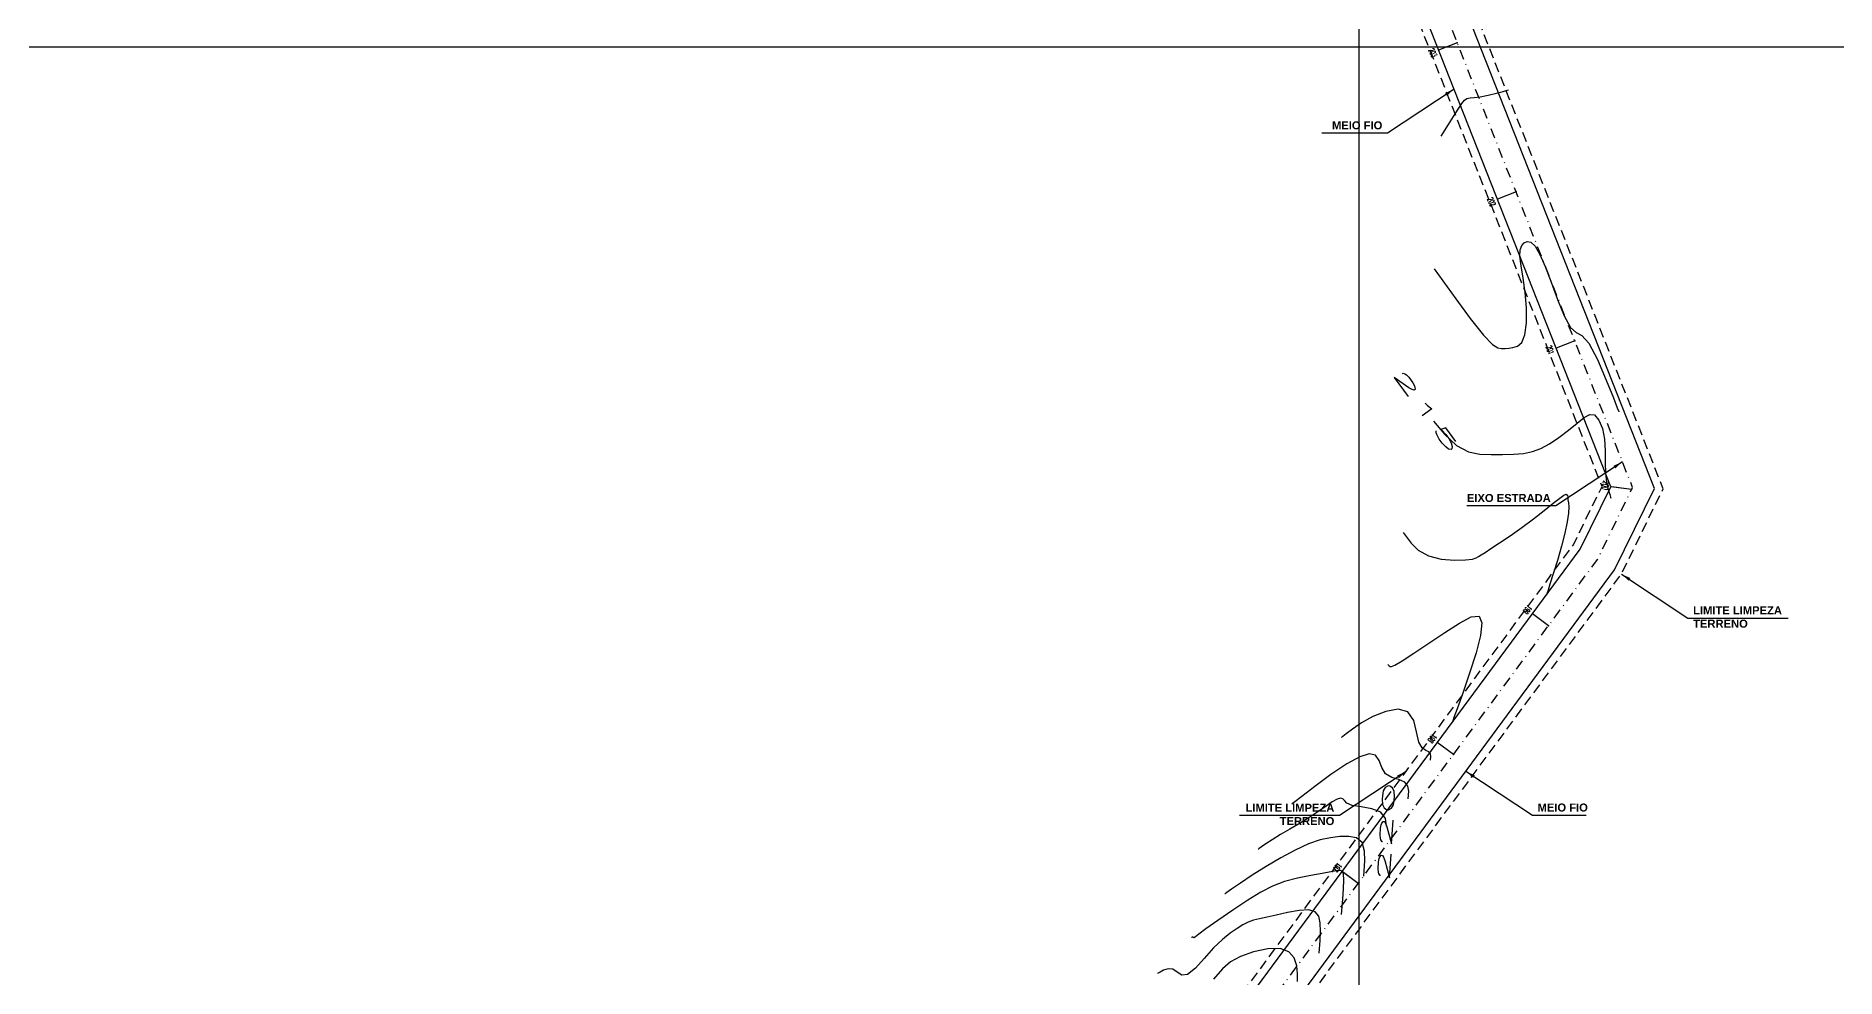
# Model space of a CAD drawing. Header units: millimetres. Extents: x 276147 to 291056, y 9594849 to 9609891.
# Drawn here: x 280753.8 to 280978.7, y 9597452.1 to 9597569.7 of the extents above; entities that cross this region are included whole.
import ezdxf
from ezdxf.enums import TextEntityAlignment as Align

# ---------------------------------------------------------------- set-up
doc = ezdxf.new("R2010")
doc.units = ezdxf.units.MM
doc.header["$LTSCALE"] = 10
for name, pattern in [('CONTINUO', [0]), ('DASHDOTX2', [50.8, 25.4, -12.7, 0, -12.7]), ('HIDDEN', [0.375, 0.25, -0.125])]:
    doc.linetypes.add(name, pattern=pattern)
for name, color, linetype in [('Curvas mestras', 30, 'Continuous'), ('Curvas simples', 9, 'Continuous'), ('Curvas texto', 2, 'Continuous'), ('TG', 7, 'CONTINUO'), ('Top_malha_coord', 8, 'Continuous')]:
    doc.layers.add(name, color=color, linetype=linetype)
doc.styles.add('r80', font='romans.shx')
doc.styles.add('ROMAND', font='romand', dxfattribs={"height": 0.2})
doc.styles.add('SIMPLEX', font='simplex', dxfattribs={"height": 0.2})
doc.styles.add('T7', font='arial.ttf')
doc.dimstyles.new('cadnorma_dim1', dxfattribs={"dimscale": 0, "dimtxt": 2, "dimasz": 1.199999999999999, "dimexe": 1, "dimexo": 2.5, "dimgap": 0.6, "dimtad": 1, "dimzin": 4, "dimdsep": 46, "dimtxsty": 'r80', "dimblk": 'ARCHTICK', "dimblk1": 'ARCHTICK', "dimblk2": 'ARCHTICK', "dimcen": -1, "dimdle": 1, "dimclrd": 1, "dimclre": 1, "dimclrt": 2, "dimaunit": 1, "dimazin": 0, "dimtfac": 1, "dimtix": 1, "dimtmove": 2, "dimatfit": 0, "dimfxl": 1, "dimarcsym": 0})

# ---------------------------------------------------------------- blocks, each defined once
blk = doc.blocks.new('_ArchTick')
at = {"color": 0, "linetype": 'ByBlock', "const_width": 0.15}
blk.add_lwpolyline([(-0.5, -0.5), (0.5, 0.5)], dxfattribs=at)

msp = doc.modelspace()

# ---------------------------------------------------------------- linework, layer by layer
at = {"color": 8, "linetype": 'HIDDEN', "ltscale": 0.5, "elevation": 160.1796621240507, "flags": 128}
for points in [[(281705.3257447103, 9596186.097807938), (281671.0420966857, 9596148.442213606), (281618.3708522619, 9596117.96751722), (281612.1522653525, 9596096.604426004), (281614.0101236665, 9596087.174232556), (281610.8053393826, 9596082.23393807), (281604.9222878393, 9596084.156284798), (281599.9496397175, 9596090.860116001), (281593.3803922225, 9596109.605399935), (281582.0417510347, 9596127.327627068), (281572.6046193693, 9596134.304534238), (281559.9765863478, 9596134.674678959), (281544.3286989689, 9596118.564739116), (281540.658778394, 9596097.818736246), (281537.5093358072, 9596080.228775298), (281520.4284557049, 9596075.011032958), (281502.0332003358, 9596069.391784875), (281494.509547525, 9596070.404022079), (281490.7256996009, 9596076.43605404), (281493.2584685785, 9596098.132715838), (281480.0995632795, 9596101.385524807), (281449.2964902226, 9596100.548274204), (281430.0223790895, 9596096.12669182), (281411.9683109509, 9596097.93913607), (281407.5724122446, 9596102.453821631), (281411.4039140878, 9596110.665556196), (281403.1008950184, 9596132.470582576), (281380.8081796909, 9596137.376344452), (281359.9408718039, 9596130.859888002), (281347.0544783977, 9596114.790196389), (281314.7314768742, 9596091.261051774), (281302.0196165714, 9596075.766356803), (281286.4640279276, 9596063.849675173), (281278.3709921193, 9596057.649837077), (281271.9708323478, 9596051.505744739), (281253.7808607005, 9596050.73446907), (281235.6029599643, 9596054.86117104), (281221.8458024181, 9596066.889702521), (281218.7834329222, 9596074.38328282), (281220.4968017068, 9596082.605134564), (281229.7359844254, 9596099.331536198), (281236.8484486804, 9596107.608992774), (281236.979980318, 9596119.127903767), (281235.6370826386, 9596129.28381643), (281234.0505352953, 9596141.282374846), (281212.8134960154, 9596149.146566434), (281092.4168111571, 9596154.564297132), (281072.9977757005, 9596155.438134354), (281065.8047075431, 9596158.14915656), (281063.8059635049, 9596165.040728634), (281066.3762022938, 9596173.094204625), (281071.6566353667, 9596181.153613526), (281081.5611500744, 9596198.655863922), (281101.2580152763, 9596233.462159524), (281110.9768763188, 9596250.636341654), (281122.9105798664, 9596265.854385952), (281139.2392582729, 9596279.071111804), (281144.5124366145, 9596320.34150084), (281144.6678345738, 9596400.540929634), (281142.6738615293, 9596440.915119793), (281132.673374487, 9596479.71147487), (281130.7173237967, 9596498.969147392), (281132.9373055062, 9596519.560689582), (281123.2639871383, 9596537.496452231), (281115.0194181657, 9596617.069980796), (281104.5392557544, 9596635.017106473), (281094.1622148029, 9596652.131000444), (281062.9990502925, 9596703.525525687), (281028.0758804538, 9596751.42602632), (281004.8557222936, 9596889.161327347), (280985.2271627478, 9596924.87591348), (280973.6552831217, 9596941.402191738), (280950.7410745324, 9596974.150890775), (280928.3153482458, 9597006.224941807), (280925.6195852169, 9597024.964569218), (280925.2975179172, 9597044.877213322), (280917.2359068681, 9597124.57081029), (280911.1712139401, 9597184.52373918), (280889.6831715604, 9597262.502901934), (280877.7477164246, 9597278.852490822), (280862.055065255, 9597314.685484517), (280856.3541850812, 9597353.476188295), (280854.639876525, 9597373.434056284), (280854.116042565, 9597382.033457942), (280871.520011573, 9597404.084292108), (280905.668337576, 9597426.436078487), (280910.5490067642, 9597446.52226166), (280951.9025449565, 9597502.510226574), (280957.1189760176, 9597513.160656158), (280912.2559968092, 9597626.929295046), (280886.4466186127, 9597649.84623889), (280803.0956212914, 9597671.772893883), (280795.5081167346, 9597683.569792682), (280779.3586608997, 9597708.67864036)], [(281710.5178374354, 9596181.402838333), (281675.4873313782, 9596142.926929222), (281624.307053171, 9596113.31488082), (281619.3497790786, 9596096.28485452), (281621.4263888606, 9596085.744313402), (281613.7482014651, 9596073.908101201), (281600.6285639192, 9596078.195075762), (281593.6947889923, 9596087.542782567), (281587.0441809219, 9596106.520228112), (281576.8415557245, 9596122.466869175), (281570.2070225818, 9596127.371804645), (281562.8511565771, 9596127.587415023), (281550.8473176515, 9596115.229125477), (281547.550488274, 9596096.592201235), (281543.6457749243, 9596074.783975355), (281522.4734780471, 9596068.316416942), (281502.6155564374, 9596062.250364274), (281490.3236323596, 9596063.904127834), (281483.4874242715, 9596074.802088458), (281485.5904618715, 9596092.817507926), (281479.3410703855, 9596094.362323103), (281450.1828653127, 9596093.569781242), (281430.4670404004, 9596089.0468674), (281408.7319094135, 9596091.228852794), (281399.1852311144, 9596101.033503352), (281403.8083725086, 9596110.941892164), (281397.904403359, 9596126.446638325), (281381.1197991235, 9596130.14027862), (281364.0658912837, 9596124.81467321), (281351.9303354857, 9596109.681297015), (281319.5752295485, 9596086.128782371), (281306.9185099731, 9596070.701299338), (281290.7209629054, 9596058.29283213), (281282.937430859, 9596052.330095816), (281274.9102619792, 9596044.624090252), (281253.1431036982, 9596043.701137766), (281232.327572161, 9596048.426628146), (281215.9921594214, 9596062.709449701), (281211.4940514419, 9596073.71626432), (281213.8592733805, 9596085.066129155), (281223.9570691917, 9596103.346943974), (281229.8780090109, 9596110.237709327), (281229.9747168267, 9596118.706916755), (281228.6974866962, 9596128.366206406), (281227.6639062291, 9596136.182850303), (281211.4073002868, 9596142.202760234), (281092.1021365739, 9596147.57137357), (281071.5708639357, 9596148.495260356), (281060.0576341382, 9596152.834524348), (281056.4892279477, 9596165.13821506), (281059.9978339799, 9596176.131930728), (281065.6766406024, 9596184.799368419), (281075.468991096, 9596202.103413628), (281095.1658562979, 9596236.909709232), (281105.1438604567, 9596254.541822702), (281117.8909552532, 9596270.797116162), (281132.6517374361, 9596282.744758626), (281137.513299567, 9596320.793644417), (281137.6674998371, 9596400.374957068), (281135.7175383865, 9596439.857995542), (281125.76273324, 9596478.477130141), (281123.6791015143, 9596498.990861015), (281125.744705554, 9596518.150466044), (281116.4442590884, 9596535.394869061), (281108.2124486681, 9596614.84525679), (281098.5236189183, 9596631.437236797), (281088.1766027751, 9596648.501613624), (281057.1675960032, 9596699.64190077), (281021.4475676514, 9596748.635369822), (280998.1501936199, 9596886.828693196), (280979.2754088979, 9596921.171769831), (280967.9212277801, 9596937.38714387), (280945.0056382589, 9596970.137815801), (280921.6238898133, 9597003.579202123), (280918.6276817167, 9597024.407376846), (280918.3032270725, 9597044.46762471), (280910.2714493166, 9597123.86630265), (280904.2661006415, 9597183.232579943), (280883.2747300601, 9597259.409342542), (280871.6426774854, 9597275.343320373), (280855.2660766902, 9597312.738061812), (280849.3979144628, 9597352.667008877), (280847.6581155221, 9597372.921634253), (280846.9665996198, 9597384.273748573), (280866.7319753881, 9597409.316485843), (280899.5195873695, 9597430.777616875), (280904.0800883559, 9597449.546161648), (280945.8950794268, 9597506.15888102), (280949.4739875075, 9597513.465966662), (280906.3575799417, 9597622.805450775), (280883.0489782383, 9597643.501877958), (280798.6812780778, 9597665.69599096), (280789.6207265427, 9597679.783153443), (280773.4712707121, 9597704.892001115)]]:
    msp.add_lwpolyline(points, dxfattribs=at)
at = {"linetype": 'Continuous'}
for p in [(280931.391682672, 9597568.861989219, 160.1796621240507), (280931.391682672, 9597568.861989219, 160.1796621240507), (280938.7285475022, 9597550.256333949, 160.1796621240507), (280938.7285475022, 9597550.256333949, 160.1796621240507), (280946.0654123327, 9597531.650678683, 160.1796621240507), (280946.0654123327, 9597531.650678683, 160.1796621240507), (280953.1696286943, 9597513.054314474, 160.1796621240507), (280953.1696286943, 9597513.054314474, 160.1796621240507), (280942.7849828474, 9597496.057127537, 160.1796621240507), (280942.7849828474, 9597496.057127537, 160.1796621240507), (280930.9025271713, 9597479.969640458, 160.1796621240507), (280930.9025271713, 9597479.969640458, 160.1796621240507), (280919.0200714952, 9597463.882153377, 160.1796621240507), (280919.0200714952, 9597463.882153377, 160.1796621240507)]:
    msp.add_point(p, dxfattribs=at)
at = {"layer": 'Curvas mestras', "linetype": 'CONTINUO'}
for points in [[(280928.4152909188, 9597521.626234539, -298.722940055039), (280929.7928277132, 9597519.96740103, -298.6409298643962), (280931.3016465619, 9597518.55896333, -298.5644895602277), (280932.7768545331, 9597517.774420906, -298.5091682878232), (280934.2080848337, 9597517.486775976, -298.4710125729002), (280935.623602453, 9597517.443904717, -298.4411932235494), (280937.036927865, 9597517.4426809, -298.412782619151), (280938.4026134544, 9597517.475957664, -298.3864588614929), (280939.6604720854, 9597517.585583737, -298.364801457294), (280940.7771446718, 9597517.813157918, -298.3498431885059), (280941.8265913216, 9597518.199279329, -298.3414297980748), (280942.9096061903, 9597518.784297155, -298.338860183398), (280944.0897439184, 9597519.579485638, -298.3412280195885), (280945.2816070881, 9597520.479820285, -298.3468060047276), (280946.3625607704, 9597521.35120464, -298.3536616722963), (280947.2408955983, 9597522.056866765, -298.359154095899), (280947.9486014958, 9597522.44935568, -298.3578093218061), (280948.5485939503, 9597522.378546895, -298.3434450013705), (280949.0837966002, 9597521.748282682, -298.3120485235381), (280949.5171566861, 9597520.678272326, -298.268286407951), (280949.7916315919, 9597519.342188891, -298.2189947731354), (280949.8801200722, 9597517.901025902, -298.1699932141604), (280949.875289369, 9597516.465059858, -298.1230352030511), (280949.8997550971, 9597515.131889716, -298.0788576129967), (280950.0415508045, 9597513.989280773, -298.0385692648382), (280950.2504137737, 9597513.085671566, -298.0047663872506), (280950.4415032276, 9597512.459670959, -297.9804172070258), (280950.549818315, 9597512.125886308, -297.9673051905378), (280950.5897238738, 9597512.002912965, -297.9624744458964), (280950.5954246667, 9597511.985344775, -297.9617843208512)], [(280922.5697207093, 9597471.03139569, -292.1786555201073), (280922.4109429111, 9597471.961181805, -292.2123107966295), (280921.8358583146, 9597472.752329081, -292.2497798034714), (280920.7256499211, 9597473.204301145, -292.2868762735419), (280919.3884205235, 9597473.428079326, -292.3210522127015), (280918.2389996272, 9597473.612531103, -292.3501694813863), (280917.5820886405, 9597473.895988913, -292.3726446281329), (280917.2818586385, 9597474.21466992, -292.3891141349127), (280917.0923516002, 9597474.454257224, -292.4007692241253), (280916.8064844137, 9597474.519122656, -292.4086331688127), (280916.3726865818, 9597474.388383972, -292.4130568859076), (280915.7782605124, 9597474.059845671, -292.4142233175484), (280915.0136280296, 9597473.542024288, -292.4126038089421), (280914.081674615, 9597472.886280546, -292.4098234712988), (280912.9883981688, 9597472.154687231, -292.4077959598184), (280911.7581239064, 9597471.40332054, -292.4078705339602), (280910.4884823192, 9597470.664274381, -292.4091390810468), (280909.295426221, 9597469.963648098, -292.4101292588424), (280908.2802067433, 9597469.33026925, -292.4097532413111), (280907.4852703329, 9597468.803896325, -292.4084618168093), (280906.9383587575, 9597468.42701704, -292.4070903831421), (280906.6472702868, 9597468.2243701, -292.4062930603072), (280906.5400272195, 9597468.149711067, -292.4059993207014), (280906.5247063529, 9597468.139045494, -292.4059573665985)]]:
    msp.add_polyline3d(points, dxfattribs=at)
at = {"layer": 'Curvas simples', "linetype": 'CONTINUO'}
for points in [[(280929.36271684, 9597557.20028006, -301.8711191985898), (280930.2878621792, 9597558.657951986, -301.9003144768326), (280930.9215355691, 9597559.656918352, -301.9203293792348), (280931.5157378962, 9597560.594727665, -301.9391325598377), (280931.9555303537, 9597561.2759633, -301.9526276706279), (280932.2886308787, 9597561.702115333, -301.9599056697593), (280932.6034233392, 9597561.92389825, -301.960854232861), (280932.9861194283, 9597562.000749528, -301.955690481493), (280933.5142411328, 9597562.02699561, -301.9459492423599), (280934.2631422613, 9597562.105684921, -301.9334946748827), (280935.2545608821, 9597562.30715439, -301.9201952797852), (280936.2957771096, 9597562.570896978, -301.9079368878997), (280937.1404593125, 9597562.803693136, -301.8986095583209), (280937.6079311714, 9597562.934758099, -301.8935205745769), (280937.7801575927, 9597562.983045083, -301.8916456834672), (280937.8047617954, 9597562.989943083, -301.8913778286337)], [(280928.4925811015, 9597540.617893228, -300.3444618060862), (280931.1943782916, 9597536.880535804, -300.1677580938816), (280933.0162446412, 9597534.430042872, -300.0508868359869), (280934.6680813561, 9597532.347603932, -299.9494893938795), (280935.7842916019, 9597531.184659466, -299.8889746850149), (280936.4667795323, 9597530.756632904, -299.8612487631875), (280936.9343218006, 9597530.69494368, -299.8498420298242), (280937.3729759619, 9597530.697044903, -299.8411055250002), (280937.8379022361, 9597530.724543445, -299.8326738860019), (280938.3515367477, 9597530.805080857, -299.82500252235), (280938.915625472, 9597530.993552912, -299.8198552575454), (280939.4491397593, 9597531.453866132, -299.8242296584326), (280939.8503608102, 9597532.37718127, -299.8464317064175), (280940.041380667, 9597533.875348423, -299.8916904943439), (280940.0395327316, 9597535.742970169, -299.9529274378697), (280939.8859632475, 9597537.695338452, -300.0199870242182), (280939.6327304567, 9597539.484184435, -300.0836887692244), (280939.3755475514, 9597541.00698312, -300.138751738847), (280939.2210387139, 9597542.197644753, -300.1808699172948), (280939.250261247, 9597543.017889645, -300.2071618123122), (280939.4419979254, 9597543.540669477, -300.2204438734593), (280939.7494616358, 9597543.866742004, -300.2249570034004), (280940.1336686997, 9597544.052799426, -300.2233414828919), (280940.5868481301, 9597543.979255654, -300.2118346030734), (280941.1090313763, 9597543.482460028, -300.1850730857371), (280941.7007835692, 9597542.44187896, -300.1390958379164), (280942.3648076194, 9597540.90946818, -300.0755511323481), (280943.1043381271, 9597538.980304467, -299.9974895978489), (280943.9119239299, 9597536.807258707, -299.9100702115361), (280944.737366832, 9597534.774389101, -299.8268857829648), (280945.5197808683, 9597533.323545938, -299.763637445078), (280946.2290603112, 9597532.690978615, -299.7286711526361), (280946.9582113422, 9597532.29051697, -299.7009118063402), (280947.831019374, 9597531.330387952, -299.6519290838883), (280948.9100948846, 9597529.291249754, -299.5634479262194), (280950.0133456186, 9597526.74348858, -299.4578144863158), (280950.8975083911, 9597524.529925853, -299.3675302309824), (280951.3855485515, 9597523.28751974, -299.317021276653), (280951.5653526086, 9597522.829790225, -299.2984126878114), (280951.5910386184, 9597522.764401011, -299.2957543470807)], [(280924.6375552219, 9597507.696344089, -297.341567905471), (280925.6304096415, 9597506.371906022, -297.2782374273779), (280926.5230655522, 9597505.504544126, -297.2318961605455), (280927.7787953609, 9597504.769596795, -297.1826057759139), (280929.3750260962, 9597504.36578081, -297.1373311174943), (280931.0362080463, 9597504.240120208, -297.0998674924745), (280932.4235530583, 9597504.276714826, -297.0732176749411), (280933.2911648889, 9597504.377841797, -297.0591154154067), (280933.7647189215, 9597504.518485427, -297.0542182228787), (280934.0627894482, 9597504.691808306, -297.0539144744657), (280934.3857895654, 9597504.904307393, -297.0543940600732), (280934.8615215902, 9597505.215824116, -297.0550524650865), (280935.5996306484, 9597505.699537257, -297.0560867052086), (280936.6712956809, 9597506.406858826, -297.0577526776146), (280937.9938429192, 9597507.302150697, -297.0605421195764), (280939.4461314193, 9597508.328011962, -297.0650058010037), (280940.9074150574, 9597509.41716032, -297.0713627643095), (280942.2585230054, 9597510.462788943, -297.0785052557152), (280943.380678261, 9597511.348211609, -297.0849938797442), (280944.185355452, 9597511.978850497, -297.0895064493783), (280944.7050417211, 9597512.34856333, -297.0911895557914), (280945.002475835, 9597512.47331421, -297.0893069333074), (280945.1416670006, 9597512.378348172, -297.0834009388604), (280945.1917111689, 9597512.126025878, -297.0741280573679), (280945.2229737231, 9597511.787985899, -297.0624233188832), (280945.283242928, 9597511.40436555, -297.048642695849), (280945.3299795449, 9597510.889286129, -297.0308259554698), (280945.2980692066, 9597510.125363668, -297.0064336367327), (280945.1350193514, 9597509.02572872, -296.9736728394896), (280944.8388496022, 9597507.625557818, -296.9337360125178), (280944.4202043758, 9597505.99053701, -296.8885619415346), (280943.9058327827, 9597504.220112275, -296.8408724080914), (280943.3869107034, 9597502.548766268, -296.7965209168873), (280942.9707217001, 9597501.244736575, -296.7621437447056), (280942.7348439534, 9597500.496552244, -296.7423615026313), (280942.6380500692, 9597500.173889106, -296.7337311969281), (280942.6094112563, 9597500.066708438, -296.730793891384), (280942.5903890276, 9597500.000813574, -296.7290164355331), (280942.5720010774, 9597499.94535907, -296.7275683662414), (280942.5576593931, 9597499.905337527, -296.7265447945359), (280942.5497905636, 9597499.883775251, -296.7259961788917), (280942.546890577, 9597499.87583237, -296.7257941126268), (280942.546477005, 9597499.87469667, -296.7257651989607)], [(280922.7100422828, 9597491.235570014, -295.8401209716361), (280922.7986572307, 9597491.11735933, -295.8344685220186), (280922.8783293305, 9597491.039944872, -295.8303324337144), (280922.9904075746, 9597490.974348683, -295.825933109238), (280923.1733560729, 9597490.965833994, -295.821981661164), (280923.6049809352, 9597491.147307234, -295.8192640773162), (280924.4979235245, 9597491.673587626, -295.8185851346029), (280925.9819615533, 9597492.638223263, -295.8204051949109), (280927.8554111699, 9597493.88968977, -295.823807493111), (280929.833726881, 9597495.215195632, -295.8275309390414), (280931.6528842443, 9597496.391749317, -295.8295682688154), (280933.1309480508, 9597497.15557023, -295.8249277822002), (280934.1065021522, 9597497.23268275, -295.8078718084985), (280934.4674858245, 9597496.425384648, -295.7741713294786), (280934.2992360705, 9597494.841084255, -295.7256329753112), (280933.7364443213, 9597492.663466282, -295.6655721466782), (280932.9262686517, 9597490.12375912, -295.5986119465347), (280932.065747731, 9597487.643377818, -295.5346063971197), (280931.3643858713, 9597485.691280123, -295.4847172107224), (280930.9764377767, 9597484.60352551, -295.4568602316689), (280930.8351567074, 9597484.184572501, -295.4459676330703), (280930.8185443137, 9597484.105979368, -295.443725695452), (280930.8246093845, 9597484.093266975, -295.4431873769176), (280930.8313902683, 9597484.087808501, -295.4428723923887), (280930.8369314513, 9597484.084938725, -295.4426671217338), (280930.8397926794, 9597484.081003025, -295.4424807181027), (280930.8405827078, 9597484.076377168, -295.4423132753259), (280930.840423552, 9597484.072446536, -295.4421876677337), (280930.840240454, 9597484.070250018, -295.4421193657586), (280930.8401735773, 9597484.069441559, -295.4420942159744), (280930.8401643081, 9597484.069325635, -295.4420906034325)], [(280928.0552957022, 9597479.25091306, -294.3393608645097), (280928.0836283743, 9597479.728049673, -294.35442735269), (280928.0301757556, 9597480.041062284, -294.3657574067734), (280927.8365740728, 9597480.30740218, -294.3783713423439), (280927.461802883, 9597480.494279755, -294.3920181083636), (280927.0044856108, 9597480.812663727, -294.4116311854709), (280926.5981561519, 9597481.534463637, -294.4434402378652), (280926.3101523694, 9597482.800567163, -294.4907102833645), (280925.9430140354, 9597484.227785552, -294.5448483938494), (280925.2330868853, 9597485.30190716, -294.5942969218853), (280924.0070503914, 9597485.636119626, -294.6298596279489), (280922.4529259327, 9597485.353196632, -294.6517854043891), (280920.8490716199, 9597484.703310125, -294.6626844582173), (280919.4368447132, 9597483.91855683, -294.6653174320495), (280918.309591086, 9597483.158738643, -294.6630470672067), (280917.5236557639, 9597482.565582266, -294.6593865406144), (280917.1038998052, 9597482.240061022, -294.6571455830967), (280916.9492533986, 9597482.120131772, -294.6563199445632), (280916.9271607712, 9597482.103000024, -294.6562020347013)], [(280925.2704270984, 9597474.432501474, -293.2366311581832), (280925.3266740433, 9597475.379723186, -293.2665414627668), (280925.2205598323, 9597476.001121543, -293.289034075246), (280924.8362156939, 9597476.52986563, -293.3140755829777), (280924.093725901, 9597476.849289954, -293.3394471846664), (280923.1964530683, 9597477.120372022, -293.3663417154135), (280922.4185778893, 9597477.573497372, -293.3968048596549), (280921.9461205051, 9597478.348278042, -293.4316774558068), (280921.6124368358, 9597479.221227236, -293.4669812380129), (280921.1627192419, 9597479.878081694, -293.4975330566781), (280920.3799226085, 9597480.056802843, -293.5191030774408), (280919.1980469046, 9597479.704243898, -293.5312745973611), (280917.588854629, 9597478.819484781, -293.5345842939245), (280915.6007089942, 9597477.467502568, -293.5301905696074), (280913.5883700851, 9597475.976866031, -293.5217389458234), (280911.9832007088, 9597474.7420441, -293.5134967265444), (280911.0980842401, 9597474.055634081, -293.5087713044745), (280910.7719883322, 9597473.80274676, -293.5070303858632), (280910.725403203, 9597473.766620284, -293.5067816925263)], [(280919.7006898873, 9597464.79567633, -291.0311716803957), (280919.837055412, 9597466.683023432, -291.0902805625487), (280919.7956352589, 9597467.920873947, -291.1316749723887), (280919.4912938577, 9597468.973555889, -291.1722793886115), (280918.8168126732, 9597469.559159849, -291.2050082193714), (280917.8545876684, 9597469.752312616, -291.2306529177263), (280916.7344166756, 9597469.716772756, -291.2519741592373), (280915.5523983756, 9597469.576560656, -291.2711069070177), (280914.2698108802, 9597469.296752995, -291.2876840501817), (280912.8142291437, 9597468.802685274, -291.3007127475835), (280911.1438031102, 9597468.046261456, -291.3094570273209), (280909.3389716587, 9597467.08564939, -291.3142082874807), (280907.5107466512, 9597466.005581409, -291.3155147048786), (280905.7777232988, 9597464.900145091, -291.3140787927809), (280904.2888342281, 9597463.900853103, -291.3112204609465), (280903.2005934165, 9597463.148572382, -291.3084139632087), (280902.6124759981, 9597462.739143685, -291.3068030709077), (280902.3958017397, 9597462.588302106, -291.3062095915344), (280902.3648475587, 9597462.566752598, -291.3061247997944)], [(280916.9158212811, 9597459.977263749, -289.9284419414148), (280917.073432573, 9597461.899697436, -289.9882740926372), (280917.1641448302, 9597463.183682417, -290.0285279061321), (280917.2152491867, 9597464.323148094, -290.0648410580728), (280917.1857322463, 9597465.043193141, -290.0890286292674), (280917.043922989, 9597465.390722701, -290.1032633987164), (280916.7604889955, 9597465.493097017, -290.1123076241024), (280916.2969928767, 9597465.460225945, -290.1205345029269), (280915.5785723809, 9597465.332224777, -290.1307613213107), (280914.5212612929, 9597465.131761428, -290.1454163835992), (280913.0904957684, 9597464.87348411, -290.1656735153196), (280911.4493324667, 9597464.539972307, -290.1876887348158), (280909.8102274261, 9597464.105788803, -290.2063637400538), (280908.3190859867, 9597463.539930139, -290.2177537401699), (280906.8555797118, 9597462.78913282, -290.222528773735), (280905.232826471, 9597461.79456812, -290.2225124826332), (280903.3543138016, 9597460.550346242, -290.2194492165258), (280901.4850049549, 9597459.262345294, -290.2147666059577), (280899.980235841, 9597458.189378321, -290.2098127976319), (280899.097591536, 9597457.525495121, -290.205775928593), (280898.703673727, 9597457.20567144, -290.2032030097583), (280898.5673352549, 9597457.100114772, -290.2024808385435), (280898.4940958646, 9597457.093680201, -290.2037401618113), (280898.4361458785, 9597457.129795235, -290.2060868742086), (280898.3823415142, 9597457.166530974, -290.2083707090027), (280898.3250056872, 9597457.171965359, -290.2096997229642), (280898.2703320583, 9597457.15418367, -290.2102145326467), (280898.2279789805, 9597457.131275032, -290.2103140204239), (280898.2047766374, 9597457.117592301, -290.2103314070523), (280898.1962285639, 9597457.11255135, -290.210337811059), (280898.195007126, 9597457.111831786, -290.2103387504725)], [(280914.1309526748, 9597455.158851169, -288.825712202492), (280914.2577054048, 9597456.760551957, -288.8756537417908), (280914.3052000172, 9597457.876717143, -288.9112758233937), (280914.2722970693, 9597458.960950391, -288.9474653986075), (280914.0902404626, 9597459.80155622, -288.9786656274487), (280913.6541704737, 9597460.343049368, -289.0051632302607), (280912.8501994786, 9597460.568999855, -289.0287059481747), (280911.6269348293, 9597460.48970549, -289.0506628630359), (280910.1829617753, 9597460.222371193, -289.0708883301382), (280908.7793605392, 9597459.910928646, -289.0888580131254), (280907.6222749759, 9597459.666644255, -289.1040799403822), (280906.6981124653, 9597459.470122198, -289.1161913855725), (280905.9383460219, 9597459.269302353, -289.1248619796502), (280905.2719511966, 9597459.016418507, -289.1299521926817), (280904.6179067021, 9597458.680885063, -289.132086156544), (280903.8926937891, 9597458.236411314, -289.1320788749404), (280903.0309920689, 9597457.650290415, -289.1301697959101), (280902.0402656073, 9597456.864153007, -289.1242963910013), (280900.9461788299, 9597455.813213594, -289.1118205358184), (280899.7892499372, 9597454.509153884, -289.0923116816233), (280898.6694312169, 9597453.269518446, -289.0741690038381), (280897.7015307326, 9597452.488319073, -289.0679992134942), (280896.9624827866, 9597452.42338487, -289.0807067316168), (280896.3777136427, 9597452.787813287, -289.104387048425), (280895.8347758047, 9597453.158519106, -289.1274333645384), (280895.2562087275, 9597453.21335544, -289.1408442018113), (280894.7044996481, 9597453.033918777, -289.146039042182), (280894.2771247594, 9597452.80274594, -289.1470427144344), (280894.0429918597, 9597452.664680865, -289.1472183637928), (280893.9567322129, 9597452.613814887, -289.1472830833776), (280893.9444096918, 9597452.606548462, -289.1472923279765)], [(280911.441978237, 9597451.621406486, -287.7630333909442), (280911.4462562042, 9597452.569751862, -287.7940237205152), (280911.3293449519, 9597453.598752685, -287.8300897391423), (280911.0072664573, 9597454.563034616, -287.8681534342145), (280910.3645511904, 9597455.320300564, -287.9058697780388), (280909.2778559973, 9597455.729024239, -287.9410770531654), (280907.7042191575, 9597455.696239438, -287.9715912579237), (280905.9222036483, 9597455.323206274, -287.9951388155137), (280904.2907518741, 9597454.759741956, -288.0094238065326), (280903.0595797038, 9597454.099885909, -288.0125151049256), (280902.0414968423, 9597453.21455442, -288.0039403630329), (280900.9400844543, 9597451.918883994, -287.9835920012233)]]:
    msp.add_polyline3d(points, dxfattribs=at)
at = {"layer": 'TG', "color": 3, "linetype": 'Continuous'}
for p, q in [((280931.391682672, 9597568.861989219, 160.1796621240507), (280929.0659757444, 9597567.944881108, 160.1796621240507)), ((280938.7285475022, 9597550.256333949, 160.1796621240507), (280936.4028405749, 9597549.33922584, 160.1796621240507)), ((280938.7285475024, 9597550.256333949, 160.1796621240507), (280936.4028405756, 9597549.339225842, 160.1796621240507)), ((280946.0654123327, 9597531.650678683, 160.1796621240507), (280943.7397054048, 9597530.73357057, 160.1796621240507)), ((280946.0654123324, 9597531.650678683, 160.1796621240507), (280943.7397054042, 9597530.73357057, 160.1796621240507)), ((280953.1696286943, 9597513.054314474, 160.1796621240507), (280950.566128723, 9597513.422350876, 160.1796621240507)), ((280953.1696286941, 9597513.054314474, 160.1796621240507), (280950.6942395269, 9597513.404240852, 160.1796621240507)), ((280942.7849828474, 9597496.057127537, 160.1796621240507), (280940.7740469457, 9597497.542434512, 160.1796621240507)), ((280930.9025271713, 9597479.969640458, 160.1796621240507), (280928.8915912699, 9597481.45494743, 160.1796621240507)), ((280919.0200714952, 9597463.882153377, 160.1796621240507), (280917.0091355945, 9597465.367460351, 160.1796621240507)), ((280919.0200714947, 9597463.882153377, 160.1796621240507), (280917.0688029634, 9597465.323389152, 160.1796621240507))]:
    msp.add_line(p, q, dxfattribs=at)
at = {"layer": 'TG', "color": 1, "linetype": 'DASHDOTX2', "ltscale": 0.005, "elevation": 160.1796621240507, "flags": 128}
msp.add_lwpolyline([(281790.7268869359, 9596216.427577747), (281789.4419953647, 9596215.538653059), (281713.6258222786, 9596190.015370687), (281673.2647140323, 9596145.684571415), (281621.3389527166, 9596115.64119902), (281615.7510222154, 9596096.444640262), (281617.7182562636, 9596086.45927298), (281612.276770424, 9596078.071019635), (281602.7754258794, 9596081.175680282), (281596.8222143546, 9596089.201449282), (281590.2122865723, 9596108.062814023), (281579.4416533798, 9596124.897248125), (281571.4058209757, 9596130.83816944), (281561.4138714623, 9596131.13104699), (281547.5880083105, 9596116.896932298), (281544.1046333342, 9596097.205468744), (281540.5775553655, 9596077.506375324), (281521.4509668761, 9596071.66372495), (281502.3243783867, 9596065.821074575), (281492.4165899422, 9596067.154074958), (281487.1065619363, 9596075.61907125), (281489.424465225, 9596095.475111881), (281479.7203168323, 9596097.873923955), (281449.7396777679, 9596097.059027724), (281430.2447097449, 9596092.586779607), (281410.3501101822, 9596094.58399443), (281403.3788216795, 9596101.743662491), (281407.606143298, 9596110.803724177), (281400.5026491884, 9596129.458610447), (281380.9639894072, 9596133.758311536), (281362.0033815439, 9596127.837280607), (281349.4924069416, 9596112.235746702), (281317.1533532111, 9596088.69491707), (281304.4690632719, 9596073.23382807), (281288.5924954164, 9596061.071253652), (281280.6542114894, 9596054.989966448), (281273.4405471637, 9596048.064917497), (281253.4619821996, 9596047.21780342), (281233.9652660625, 9596051.643899594), (281218.9189809201, 9596064.799576113), (281215.1387421818, 9596074.049773568), (281217.1780375437, 9596083.83563186), (281226.8465268085, 9596101.339240085), (281233.3632288458, 9596108.923351051), (281233.4773485725, 9596118.917410262), (281232.1672846674, 9596128.82501142), (281230.8572207621, 9596138.732612574), (281212.1103981511, 9596145.674663335), (281092.2594738657, 9596151.067835353), (281072.2843198184, 9596151.966697356), (281062.9311708404, 9596155.491840454), (281060.1475957258, 9596165.089471845), (281063.1870181368, 9596174.613067677), (281068.6666379847, 9596182.976490973), (281078.515070585, 9596200.379638772), (281098.2119357871, 9596235.18593438), (281108.0603683878, 9596252.589082178), (281120.4007675595, 9596268.325751055), (281135.9454978545, 9596280.907935213), (281141.0128680904, 9596320.567572625), (281141.1676672056, 9596400.45794335), (281139.1956999575, 9596440.386557667), (281129.2180538635, 9596479.094302505), (281127.1982126556, 9596498.980004204), (281129.3410055299, 9596518.855577812), (281119.8541231133, 9596536.445660645), (281111.6159334168, 9596615.957618793), (281101.5314373364, 9596633.227171635), (281091.1694087888, 9596650.31630703), (281060.0833231477, 9596701.58371323), (281024.7617240526, 9596750.030698072), (281001.5029579565, 9596887.99501027), (280982.2512858229, 9596923.023841655), (280970.7882554504, 9596939.3946678), (280947.8733563958, 9596972.144353287), (280924.9696190296, 9597004.902071966), (280922.1236334663, 9597024.68597303), (280921.8003724947, 9597044.672419015), (280913.7536780926, 9597124.218556473), (280907.7186572907, 9597183.87815956), (280886.4789508103, 9597260.956122238), (280874.6951969551, 9597277.097905597), (280858.6605709725, 9597313.711773163), (280852.876049772, 9597353.071598586), (280851.1489960236, 9597373.17784527), (280850.5413210922, 9597383.153603258), (280869.1259934803, 9597406.700388975), (280902.5939624727, 9597428.606847681), (280907.3145475598, 9597448.034211652), (280948.8988121914, 9597504.334553793), (280953.2964817624, 9597513.313311411), (280909.3067883757, 9597624.867372911), (280884.7477984255, 9597646.674058424), (280800.8884496848, 9597668.734442422), (280792.5644216387, 9597681.676473062), (280757.4817696955, 9597736.22227156)], dxfattribs=at)
at = {"layer": 'TG', "color": 4, "linetype": 'CONTINUO', "elevation": 160.1796621240507}
for points in [[(280934.4194248964, 9597567.99879648), (280911.4133658286, 9597626.340174437), (280885.9612414169, 9597648.939901616), (280802.4650008327, 9597670.904764894), (280794.6670609931, 9597683.028844219), (280778.5176051584, 9597708.137691896)], [(280928.7553966078, 9597568.732482968), (280907.2002109235, 9597623.394571386), (280883.5343554347, 9597644.408215232), (280799.3118985374, 9597666.564119948), (280790.4617822847, 9597680.324101906), (280774.312326454, 9597705.432949578)], [(280894.0081514188, 9597425.97493471), (280900.3979802567, 9597430.1573971), (280905.0042195572, 9597449.11417593), (280946.7532887887, 9597505.637644667), (280950.5661287237, 9597513.42235087), (280928.7553966059, 9597568.73248297)], [(280896.7464605672, 9597421.791435817), (280904.7899446899, 9597427.056298254), (280909.6248755635, 9597446.954247368), (280951.0443355955, 9597503.031462917), (280956.0268348023, 9597513.204271939), (280934.4194248944, 9597567.998796482)]]:
    msp.add_lwpolyline(points, dxfattribs=at)
at = {"layer": 'TG', "color": 8, "linetype": 'CONTINUO', "elevation": 160.1796621240507}
for points in [[(280849.0457901427, 9597368.45122096), (280848.6555099517, 9597372.994837396), (280847.9879486125, 9597383.95370705), (280867.4159805579, 9597408.56902959), (280900.3979802567, 9597430.1573971), (280905.0042195572, 9597449.11417593), (280946.7532887887, 9597505.637644667), (280950.5661287237, 9597513.42235087), (280928.7553966059, 9597568.73248297)], [(280854.0789039506, 9597368.28005848), (280853.6424820969, 9597373.360853134), (280853.0946935733, 9597382.353499455), (280870.8360064039, 9597404.831748351), (280904.7899446899, 9597427.056298254), (280909.6248755635, 9597446.954247368), (280951.0443355955, 9597503.031462917), (280956.0268348023, 9597513.204271939), (280934.4194248944, 9597567.998796482)]]:
    msp.add_lwpolyline(points, dxfattribs=at)
at = {"layer": 'Top_malha_coord'}
for p, q in [((280919.1202998299, 9594947.77740042), (280919.1202998299, 9597782.248645676)), ((280704.9449592536, 9597568.365639728), (282519.1202998299, 9597568.365639724))]:
    msp.add_line(p, q, dxfattribs=at)

# ---------------------------------------------------------------- texts
at = {"layer": 'Curvas texto', "extrusion": (-0.0200587750042602, 0.03274469824035457, 0.999262443146182), "style": 'SIMPLEX'}
for s, rotation, width, p, p2 in [('215', 94.67469404895284, 3.563357391349715, (-5252935.544362415, -8031379.188624486, 308334.3670167997), (-5252936.58153248, -8031366.504682307, 308334.3670167997)), ('220', 235.1306591496861, 3.299405149748533, (-5252902.096245592, -8031324.800460035, 308339.3670167997), (-5252909.371946296, -8031335.241834739, 308339.3670167997))]:
    msp.add_text(s, height=1.5, rotation=rotation, dxfattribs=dict(at, width=width)).set_placement(p, p2, align=Align.FIT)
at = {"layer": 'TG', "color": 5, "extrusion": (-0.0256093020427316, 0.05622013845637622, 0.998089905610126), "style": 'ROMAND'}
for s, rotation, width, p, p2 in [('203', 89.98057446615735, 0.5403508751266486, (-4234196.033128722, -8601175.16703503, 532542.0758631737), (-4234196.032755778, -8601174.067035098, 532542.0758631737)), ('202', 89.98057427215079, 0.5403508760422521, (-4234194.997191509, -8601155.232032966, 532540.8419586708), (-4234194.996818562, -8601154.132033031, 532540.8419586708))]:
    msp.add_text(s, height=0.75, rotation=rotation, dxfattribs=dict(at, width=width)).set_placement(p, p2, align=Align.FIT)
at = {"layer": 'TG', "color": 5, "extrusion": (-0.01909642992900971, 0.05875258873561572, 0.998089905610126), "style": 'ROMAND', "width": 0.6039215663183657}
msp.add_text('201', height=0.75, rotation=89.98057436913764, dxfattribs=at).set_placement((-3233904.859668403, -9023373.547355434, 558674.6280882601), (-3233904.859295458, -9023372.447355501, 558674.6280882601), align=Align.FIT)
at = {"layer": 'TG', "color": 5, "extrusion": (0.01238147369144694, 0.06052470097735287, 0.998089905610126), "style": 'ROMAND', "width": 0.540350878786854}
msp.add_text('200', height=0.75, rotation=89.98057438139668, dxfattribs=at).set_placement((1648268.340333045, -9441014.418876527, 584525.0870077682), (1648268.34070599, -9441013.318876587, 584525.0870077682), align=Align.FIT)
at = {"layer": 'TG', "color": 5, "extrusion": (0.03968164841128147, 0.04734878138382666, 0.998089905610126), "style": 'ROMAND'}
for s, rotation, width, p, p2 in [('199', 89.98057422369027, 0.5500000002258628, (5949390.976553689, -7521884.370659333, 465737.880449304), (5949390.976926637, -7521883.270659395, 465737.880449304)), ('198', 89.98057427216725, 0.5403508764997443, (5949389.750259197, -7521864.446419861, 465736.6472109668), (5949389.750632145, -7521863.346419926, 465736.6472109668)), ('197', 89.98057436915407, 0.5403508755844505, (5949388.523964706, -7521844.52218039, 465735.4139726296), (5949388.524337651, -7521843.422180456, 465735.4139726296))]:
    msp.add_text(s, height=0.75, rotation=rotation, dxfattribs=dict(at, width=width)).set_placement(p, p2, align=Align.FIT)
at = {"layer": 'Top_malha_coord', "color": 7, "char_height": 1, "style": 'T7'}
for s, insert, attachment_point in [('{\\fArial|b1|i0|c0|p34;MEIO FIO}', (280922.0299060558, 9597559.054587519, 160.1796621240507), 3), ('{\\fArial|b1|i0|c0|p34;EIXO ESTRADA}', (280943.0712075057, 9597512.510565035, 160.1796621240507), 3), ('{\\fArial|b1|i0|c0|p34;EIXO ESTRADA}', (280943.0712075057, 9597512.510565035, 160.1796621240507), 3), ('{\\fArial|b1|i0|c0|p34;LIMITE LIMPEZA\\PTERRENO}', (280960.8568927392, 9597498.484520467, 160.1796621240507), 1), ('{\\fArial|b1|i0|c0|p34;LIMITE LIMPEZA\\PTERRENO}', (280960.8568927392, 9597498.484520467, 160.1796621240507), 1), ('{\\fArial|b1|i0|c0|p34;LIMITE LIMPEZA\\PTERRENO}', (280916.0332361093, 9597473.826815227, 160.1796621240507), 3), ('{\\fArial|b1|i0|c0|p34;LIMITE LIMPEZA\\PTERRENO}', (280916.0332361093, 9597473.826815227, 160.1796621240507), 3), ('{\\fArial|b1|i0|c0|p34;MEIO FIO}', (280941.4207127966, 9597473.853307707, 160.1796621240507), 1)]:
    msp.add_mtext_dynamic_manual_height_columns(s, width=16.67673822349752, gutter_width=12.5, heights=[0], dxfattribs=dict(at, insert=insert, attachment_point=attachment_point))

# ---------------------------------------------------------------- leaders
at = {"linetype": 'CONTINUO'}
for points in [[(280930.9842538383, 9597563.08029362, 160.1796621240507), (280922.6715524325, 9597557.582678933, 160.1796621240507), (280914.4651132554, 9597557.582678933, 160.1796621240507)], [(280952.0255552881, 9597516.536271134, 160.1796621240507), (280943.7128538824, 9597511.038656447, 160.1796621240507), (280932.5767098108, 9597511.038656447, 160.1796621240507)], [(280952.0255552881, 9597516.536271134, 160.1796621240507), (280943.7128538824, 9597511.038656447, 160.1796621240507), (280932.5767098108, 9597511.038656447, 160.1796621240507)], [(280951.9025449568, 9597502.510226568, 160.1796621240507), (280960.2152463626, 9597497.012611879, 160.1796621240507), (280972.7169072884, 9597497.012611879, 160.1796621240507)], [(280951.9025449568, 9597502.510226568, 160.1796621240507), (280960.2152463626, 9597497.012611879, 160.1796621240507), (280972.7169072884, 9597497.012611879, 160.1796621240507)], [(280924.9875838917, 9597477.852521328, 160.1796621240507), (280916.674882486, 9597472.35490664, 160.1796621240507), (280904.1732215602, 9597472.35490664, 160.1796621240507)], [(280924.9875838917, 9597477.852521328, 160.1796621240507), (280916.674882486, 9597472.35490664, 160.1796621240507), (280904.1732215602, 9597472.35490664, 160.1796621240507)], [(280932.4663650141, 9597477.879013808, 160.1796621240507), (280940.7790664199, 9597472.381399121, 160.1796621240507), (280947.4993865775, 9597472.381399121, 160.1796621240507)]]:
    msp.add_leader(points, dimstyle='cadnorma_dim1', override={"dimscale": 1, "dimgap": 0.6, "dimtad": 0, "dimzin": 1, "dimclrd": 256}, dxfattribs=at)

doc.saveas('drawing.dxf')
